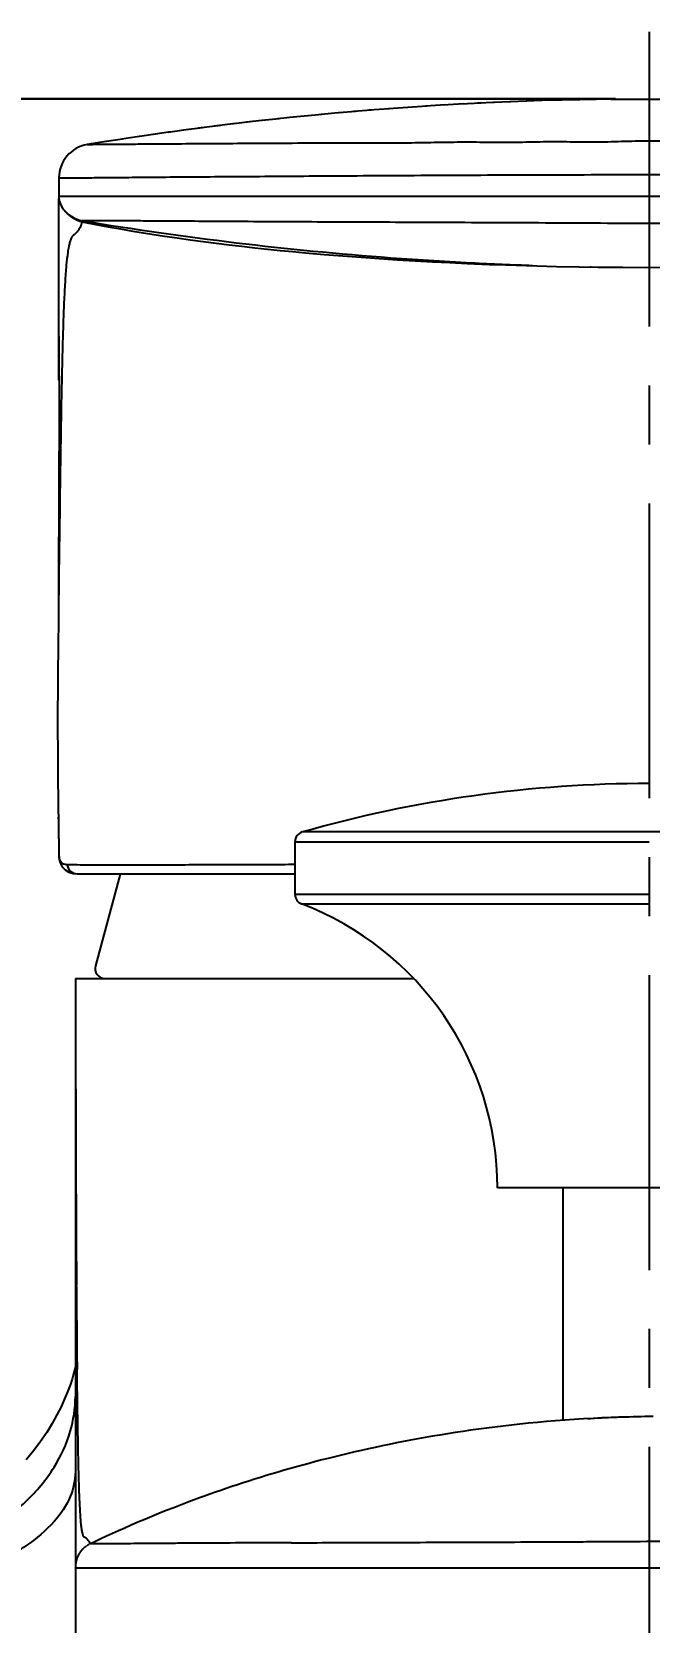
# Model space of a CAD drawing. Extents: x -13271 to -12677, y -11108 to -10688.
# Drawn here: x -12828.75 to -12810.45, y -10964.59 to -10917.39 of the extents above; entities that cross this region are included whole.
import ezdxf

# ---------------------------------------------------------------- set-up
doc = ezdxf.new("R2010")
doc.units = 0
doc.header["$LTSCALE"] = 7
doc.linetypes.add('CENTER', pattern=[2, 1.25, -0.25, 0.25, -0.25])
doc.layers.get('0').update_dxf_attribs({"color": 2, "linetype": 'CONTINUOUS'})
doc.layers.get('Defpoints').update_dxf_attribs({"linetype": 'CONTINUOUS'})
for name, color, linetype in [('CL', 1, 'CENTER'), ('DWG', 7, 'CONTINUOUS'), ('Make2D 표시선', 7, 'CONTINUOUS'), ('PRT0006_DXF_CONTINUOUS_LINE', 7, 'CONTINUOUS')]:
    doc.layers.add(name, color=color, linetype=linetype)
doc.styles.add('DD', font='romans', dxfattribs={"bigfont": 'GHS.shx'})
doc.dimstyles.new('CWC', dxfattribs={"dimscale": 0, "dimtxt": 3.5, "dimasz": 3.5, "dimexe": 2, "dimexo": 1, "dimgap": 1, "dimtad": 1, "dimdec": 4, "dimdsep": 46, "dimtxsty": 'DD', "dimcen": 3, "dimclrd": 2, "dimclre": 2, "dimclrt": 2, "dimadec": 3, "dimazin": 2, "dimtfac": 1, "dimtdec": 4, "dimtmove": 0, "dimatfit": 3, "dimfxl": 0, "dimtvp": 1, "dimtolj": 1, "dimtzin": 0, "dimlwd": -1, "dimlwe": -1, "dimarcsym": 0})

# ---------------------------------------------------------------- blocks, each defined once
blk = doc.blocks.new('*D9')
at = {"layer": 'Defpoints', "color": 0}
for p in [(-13568.583, -12028.206), (-13449.309, -12028.206), (-13539.529, -12091.303)]:
    blk.add_point(p, dxfattribs=at)
at = {"layer": 'DWG', "color": 2}
for p, q in [((-13450.309, -12028.206), (-13570.583, -12028.206)), ((-13568.583, -12087.803), (-13568.583, -12031.706)), ((-13540.529, -12091.303), (-13570.583, -12091.303))]:
    blk.add_line(p, q, dxfattribs=at)
for points in [[(-13569.166, -12031.706), (-13567.999, -12031.706), (-13568.583, -12028.206)], [(-13569.166, -12087.803), (-13567.999, -12087.803), (-13568.583, -12091.303)]]:
    blk.add_solid(points, dxfattribs=at)
at = {"layer": 'DWG', "color": 2, "insert": (-13572.249, -12059.755), "char_height": 3.5, "attachment_point": 5, "rotation": 90, "style": 'DD'}
blk.add_mtext('\\A1;(63)', dxfattribs=at)
blk = doc.blocks.new('*D11')
at = {"layer": 'Defpoints', "color": 0}
for p in [(-13579.249, -12028.191), (-13449.309, -12028.191), (-13529.518, -12151.303)]:
    blk.add_point(p, dxfattribs=at)
at = {"layer": 'DWG', "color": 2}
for p, q in [((-13450.309, -12028.191), (-13581.249, -12028.191)), ((-13579.249, -12147.803), (-13579.249, -12031.691)), ((-13530.518, -12151.303), (-13581.249, -12151.303))]:
    blk.add_line(p, q, dxfattribs=at)
for points in [[(-13579.832, -12031.691), (-13578.666, -12031.691), (-13579.249, -12028.191)], [(-13579.832, -12147.803), (-13578.666, -12147.803), (-13579.249, -12151.303)]]:
    blk.add_solid(points, dxfattribs=at)
at = {"layer": 'DWG', "color": 2, "insert": (-13582.916, -12089.747), "char_height": 3.5, "attachment_point": 5, "rotation": 90, "style": 'DD'}
blk.add_mtext('\\A1;(97.6)', dxfattribs=at)

msp = doc.modelspace()

# ---------------------------------------------------------------- linework, layer by layer
at = {"color": 2}
for p, q in [((-12810.44572, -10941.13648), (-12820.72544, -10941.13648)), ((-12800.166, -10941.13648), (-12810.44572, -10941.13648)), ((-12820.94507, -10941.42498), (-12810.44572, -10941.42483)), ((-12810.44572, -10942.99008), (-12820.94507, -10942.99008)), ((-12820.75005, -10943.2704), (-12810.44572, -10943.2704))]:
    msp.add_line(p, q, dxfattribs=at)
at = {"layer": 'CL'}
msp.add_line((-12810.44585, -10917.38742), (-12810.44585, -11004.48392), dxfattribs=at)
at = {"layer": 'DWG', "color": 7, "linetype": 'Continuous'}
for p, q in [((-12818.14273, -10919.66874), (-12818.75808, -10919.71659)), ((-12817.59938, -10919.62957), (-12818.17314, -10919.67102)), ((-12817.03707, -10919.59207), (-12817.60372, -10919.62987)), ((-12816.48657, -10919.55834), (-12817.07303, -10919.59437)), ((-12815.94841, -10919.52823), (-12816.55073, -10919.56212)), ((-12815.4217, -10919.50148), (-12816.03702, -10919.53299)), ((-12815.03227, -10919.48343), (-12815.53039, -10919.50678)), ((-12814.54619, -10919.46298), (-12815.07775, -10919.48546)), ((-12814.07504, -10919.44534), (-12814.5744, -10919.4641)), ((-12813.61921, -10919.43032), (-12814.08803, -10919.44579)), ((-12813.03017, -10919.41389), (-12813.61921, -10919.43032)), ((-12812.50554, -10919.40207), (-12813.04953, -10919.41437)), ((-12812.02064, -10919.39352), (-12812.52929, -10919.40255)), ((-12811.57832, -10919.3876), (-12812.06083, -10919.39414)), ((-12823.14275, -10920.1655), (-12823.80702, -10920.25016)), ((-12822.70485, -10920.11211), (-12823.34229, -10920.18979)), ((-12822.27101, -10920.06109), (-12822.85099, -10920.12908)), ((-12821.84128, -10920.0124), (-12822.38028, -10920.07318)), ((-12821.41573, -10919.96599), (-12821.91839, -10920.02049)), ((-12820.90828, -10919.91266), (-12821.46868, -10919.97123)), ((-12820.57748, -10919.87981), (-12820.99442, -10919.92181)), ((-12820.14884, -10919.83826), (-12820.65158, -10919.88687)), ((-12819.55496, -10919.78407), (-12820.16502, -10919.83995)), ((-12819.15412, -10919.74935), (-12819.63819, -10919.79143)), ((-12818.6901, -10919.71112), (-12819.21472, -10919.75452)), ((-12826.54925, -10920.64659), (-12827.10913, -10920.73689)), ((-12826.06425, -10920.5704), (-12826.60311, -10920.65472)), ((-12825.56864, -10920.49547), (-12826.08313, -10920.57384)), ((-12825.01428, -10920.41465), (-12825.62054, -10920.50383)), ((-12824.62733, -10920.36009), (-12825.16157, -10920.4365)), ((-12824.24086, -10920.30711), (-12824.70628, -10920.37181)), ((-12823.6876, -10920.23391), (-12824.25474, -10920.30971)), ((-12827.94585, -10921.7237), (-12827.94585, -10922.27795)), ((-12827.94585, -10927.72227), (-12827.94652, -10922.33117)), ((-12792.94585, -10922.27792), (-12827.94585, -10922.27792)), ((-12827.8317, -10922.62618), (-12827.82987, -10922.62883)), ((-12827.82808, -10922.63141), (-12827.82632, -10922.63393)), ((-12827.82121, -10922.64111), (-12827.81956, -10922.64339)), ((-12827.81794, -10922.64562), (-12827.81634, -10922.64779)), ((-12827.81477, -10922.64992), (-12827.81323, -10922.652)), ((-12827.81171, -10922.65404), (-12827.81021, -10922.65603)), ((-12827.80873, -10922.65798), (-12827.80728, -10922.65988)), ((-12827.80168, -10922.66713), (-12827.80033, -10922.66886)), ((-12827.799, -10922.67054), (-12827.79769, -10922.6722)), ((-12827.7964, -10922.67382), (-12827.79513, -10922.67541)), ((-12827.78904, -10922.68291), (-12827.78561, -10922.68708)), ((-12827.78561, -10922.68708), (-12827.78231, -10922.69102)), ((-12827.77815, -10922.69595), (-12827.77714, -10922.69713)), ((-12827.77518, -10922.69941), (-12827.77422, -10922.70052)), ((-12827.76792, -10922.70775), (-12827.76462, -10922.71147)), ((-12827.76462, -10922.71147), (-12827.76155, -10922.7149)), ((-12827.75938, -10922.7173), (-12827.75869, -10922.71806)), ((-12827.75542, -10922.72164), (-12827.75249, -10922.72483)), ((-12827.75194, -10922.72542), (-12827.74895, -10922.72863)), ((-12827.7485, -10922.72911), (-12827.74575, -10922.73204)), ((-12827.7445, -10922.73336), (-12827.73972, -10922.73841)), ((-12827.73868, -10922.7395), (-12827.73596, -10922.74235)), ((-12827.73513, -10922.74321), (-12827.73228, -10922.74617)), ((-12827.73228, -10922.74617), (-12827.72882, -10922.74972)), ((-12827.72882, -10922.74972), (-12827.72545, -10922.75315)), ((-12827.72545, -10922.75315), (-12827.72162, -10922.75702)), ((-12827.72162, -10922.75702), (-12827.7182, -10922.76042)), ((-12827.7182, -10922.76042), (-12827.71447, -10922.76411)), ((-12827.71447, -10922.76411), (-12827.71041, -10922.76808)), ((-12827.70825, -10922.77017), (-12827.70714, -10922.77125)), ((-12827.7, -10922.77806), (-12827.69613, -10922.7817)), ((-12827.69613, -10922.7817), (-12827.69205, -10922.7855)), ((-12827.69205, -10922.7855), (-12827.68776, -10922.78944)), ((-12827.68776, -10922.78944), (-12827.68326, -10922.79353)), ((-12827.68326, -10922.79353), (-12827.67855, -10922.79776)), ((-12827.67855, -10922.79776), (-12827.67363, -10922.80213)), ((-12827.67363, -10922.80213), (-12827.66849, -10922.80663)), ((-12827.66673, -10922.80815), (-12827.66495, -10922.8097)), ((-12827.66314, -10922.81125), (-12827.6613, -10922.81282)), ((-12827.65944, -10922.81441), (-12827.65756, -10922.816)), ((-12827.65566, -10922.81761), (-12827.65373, -10922.81923)), ((-12827.65177, -10922.82087), (-12827.64979, -10922.82252)), ((-12827.64779, -10922.82418), (-12827.64576, -10922.82585)), ((-12827.6437, -10922.82753), (-12827.64163, -10922.82922)), ((-12827.63952, -10922.83093), (-12827.63739, -10922.83265)), ((-12827.63524, -10922.83437), (-12827.63307, -10922.83611)), ((-12827.63086, -10922.83786), (-12827.62864, -10922.83962)), ((-12827.62638, -10922.84139), (-12827.62411, -10922.84317)), ((-12827.6218, -10922.84496), (-12827.61948, -10922.84676)), ((-12827.61712, -10922.84856), (-12827.61475, -10922.85038)), ((-12827.61234, -10922.85221), (-12827.60991, -10922.85404)), ((-12827.60746, -10922.85588), (-12827.60498, -10922.85773)), ((-12827.60247, -10922.85959), (-12827.59994, -10922.86146)), ((-12827.59738, -10922.86333), (-12827.5948, -10922.86522)), ((-12827.59219, -10922.8671), (-12827.58956, -10922.869)), ((-12827.58691, -10922.87089), (-12827.58423, -10922.8728)), ((-12827.57054, -10922.88233), (-12827.56494, -10922.88614)), ((-12827.56494, -10922.88614), (-12827.55929, -10922.88994)), ((-12827.55929, -10922.88994), (-12827.55358, -10922.89372)), ((-12827.55358, -10922.89372), (-12827.54782, -10922.89749)), ((-12827.54782, -10922.89749), (-12827.54201, -10922.90123)), ((-12827.54201, -10922.90123), (-12827.53613, -10922.90497)), ((-12827.53613, -10922.90497), (-12827.5302, -10922.90869)), ((-12827.5302, -10922.90869), (-12827.52419, -10922.91239)), ((-12827.52419, -10922.91239), (-12827.51812, -10922.91609)), ((-12827.51812, -10922.91609), (-12827.51196, -10922.91978)), ((-12827.51196, -10922.91978), (-12827.50572, -10922.92346)), ((-12827.50572, -10922.92346), (-12827.4994, -10922.92714)), ((-12827.4994, -10922.92714), (-12827.49298, -10922.9308)), ((-12827.49298, -10922.9308), (-12827.48648, -10922.93446)), ((-12827.48648, -10922.93446), (-12827.47989, -10922.9381)), ((-12827.47989, -10922.9381), (-12827.47319, -10922.94174)), ((-12827.47319, -10922.94174), (-12827.4664, -10922.94536)), ((-12827.4664, -10922.94536), (-12827.45949, -10922.94898)), ((-12827.45949, -10922.94898), (-12827.45246, -10922.9526)), ((-12827.45246, -10922.9526), (-12827.44528, -10922.95622)), ((-12827.44528, -10922.95622), (-12827.43792, -10922.95985)), ((-12827.43792, -10922.95985), (-12827.43037, -10922.9635)), ((-12827.25514, -10922.99477), (-12827.25493, -10922.99482)), ((-12827.20681, -10923.03304), (-12826.84794, -10923.10354)), ((-12826.84794, -10923.10354), (-12826.48579, -10923.17166)), ((-12826.48579, -10923.17166), (-12826.12043, -10923.23741)), ((-12826.12043, -10923.23741), (-12825.75193, -10923.30085)), ((-12825.75193, -10923.30085), (-12825.38037, -10923.36204)), ((-12824.81601, -10923.44996), (-12824.43476, -10923.50613)), ((-12824.43476, -10923.50613), (-12824.05113, -10923.56019)), ((-12824.05113, -10923.56019), (-12823.66682, -10923.61198)), ((-12823.66682, -10923.61198), (-12823.2829, -10923.66141)), ((-12823.2829, -10923.66141), (-12822.90035, -10923.70846)), ((-12822.90035, -10923.70846), (-12822.51954, -10923.75319)), ((-12822.51954, -10923.75319), (-12822.14009, -10923.79575)), ((-12822.14009, -10923.79575), (-12821.76214, -10923.83621)), ((-12821.76214, -10923.83621), (-12821.38582, -10923.87464)), ((-12821.38582, -10923.87464), (-12821.01124, -10923.91114)), ((-12821.01124, -10923.91114), (-12820.63847, -10923.94577)), ((-12820.63847, -10923.94577), (-12820.08287, -10923.9944)), ((-12820.08287, -10923.9944), (-12819.53191, -10924.03925)), ((-12819.53191, -10924.03925), (-12818.98631, -10924.08052)), ((-12818.98631, -10924.08052), (-12818.44661, -10924.11837)), ((-12818.44661, -10924.11837), (-12817.91319, -10924.15298)), ((-12818.10634, -10924.09196), (-12815.71557, -10924.24264)), ((-12817.91319, -10924.15298), (-12817.38616, -10924.18452)), ((-12817.38616, -10924.18452), (-12816.86541, -10924.21316)), ((-12816.86541, -10924.21316), (-12816.35157, -10924.23903)), ((-12816.35157, -10924.23903), (-12815.84617, -10924.2622)), ((-12815.84617, -10924.2622), (-12815.18705, -10924.28909)), ((-12814.39247, -10924.31662), (-12813.7794, -10924.33429)), ((-12813.7794, -10924.33429), (-12813.19224, -10924.34836)), ((-12813.19224, -10924.34836), (-12812.52361, -10924.36103)), ((-12812.52361, -10924.36103), (-12811.67844, -10924.37057)), ((-12812.19497, -10924.36301), (-12812.16255, -10924.36356)), ((-12811.95592, -10924.36901), (-12811.22158, -10924.37515)), ((-12811.42143, -10924.37421), (-12810.55295, -10924.37815)), ((-12810.55295, -10924.37815), (-12809.97848, -10924.37716)), ((-12827.94895, -10926.42534), (-12827.94095, -10928.75075)), ((-12827.86097, -10927.72401), (-12827.86141, -10927.74623)), ((-12827.94095, -10928.75075), (-12827.94167, -10929.53035)), ((-12827.94167, -10929.53035), (-12827.94497, -10930.12839)), ((-12827.94497, -10930.12839), (-12827.95011, -10930.79756)), ((-12827.95011, -10930.79756), (-12827.95457, -10933.9486)), ((-12827.95457, -10933.9486), (-12827.9607, -10934.81915)), ((-12827.9607, -10934.81915), (-12827.97583, -10936.44116)), ((-12827.97583, -10936.44116), (-12827.9827, -10938.03198)), ((-12827.94391, -10941.81676), (-12827.94214, -10941.9041)), ((-12827.94176, -10941.9041), (-12827.93668, -10941.95394)), ((-12827.93668, -10941.95394), (-12827.936, -10941.9574)), ((-12827.40581, -10942.37792), (-12820.94572, -10942.37792))]:
    msp.add_line(p, q, dxfattribs=at)
at = {"layer": 'DWG'}
for p, q in [((-12826.13179, -10942.38392), (-12826.8646, -10945.10593)), ((-12826.52962, -10945.48392), (-12817.4286, -10945.48392))]:
    msp.add_line(p, q, dxfattribs=at)
at = {"layer": 'DWG', "color": 7, "linetype": 'Continuous'}
for points in [[(-12827.94845, -10922.27796), (-12827.94793, -10922.30028), (-12827.93386, -10922.40193), (-12827.90201, -10922.49961), (-12827.85569, -10922.58966), (-12827.79784, -10922.6713), (-12827.73206, -10922.74334), (-12827.66017, -10922.80649), (-12827.58303, -10922.86163), (-12827.5054, -10922.90702), (-12827.43457, -10922.94093), (-12827.36318, -10922.96832), (-12827.28633, -10922.98981), (-12827.25699, -10922.99548)], [(-12827.85254, -10922.59411), (-12827.85215, -10922.59474), (-12827.84989, -10922.59839), (-12827.84769, -10922.6019), (-12827.84554, -10922.60528), (-12827.84343, -10922.60856), (-12827.84138, -10922.61172), (-12827.83936, -10922.61479), (-12827.83739, -10922.61776), (-12827.83546, -10922.62065), (-12827.83356, -10922.62345)], [(-12827.80585, -10922.66175), (-12827.80443, -10922.66358), (-12827.80304, -10922.66538)], [(-12827.79387, -10922.67697), (-12827.79264, -10922.6785), (-12827.78904, -10922.68291)], [(-12827.77235, -10922.70269), (-12827.77143, -10922.70374), (-12827.76792, -10922.70775)], [(-12827.70485, -10922.77345), (-12827.70367, -10922.77457), (-12827.7, -10922.77806)], [(-12827.58153, -10922.8747), (-12827.57881, -10922.87661), (-12827.57607, -10922.87852), (-12827.57054, -10922.88233)], [(-12827.43037, -10922.9635), (-12827.42651, -10922.96533), (-12827.42259, -10922.96717), (-12827.4186, -10922.96902), (-12827.41453, -10922.97089), (-12827.41038, -10922.97276), (-12827.40615, -10922.97465), (-12827.40182, -10922.97656), (-12827.39739, -10922.97848), (-12827.39286, -10922.98041), (-12827.38822, -10922.98237), (-12827.38346, -10922.98433), (-12827.37857, -10922.98633), (-12827.37353, -10922.98834), (-12827.36832, -10922.99038), (-12827.36294, -10922.99244), (-12827.35733, -10922.99455), (-12827.35149, -10922.99669), (-12827.34534, -10922.99889), (-12827.33885, -10923.00115), (-12827.33194, -10923.00348), (-12827.32452, -10923.00589), (-12827.31648, -10923.00841), (-12827.30772, -10923.01102), (-12827.29813, -10923.01374), (-12827.28748, -10923.01656), (-12827.27607, -10923.01934), (-12827.2638, -10923.02205), (-12827.20681, -10923.03304)], [(-12825.38037, -10923.36204), (-12825.19332, -10923.39184), (-12824.81601, -10923.44996)], [(-12815.18705, -10924.28909), (-12815.02532, -10924.29512), (-12814.39247, -10924.31662)], [(-12827.9827, -10938.03198), (-12827.98093, -10938.78233), (-12827.97588, -10939.50381)], [(-12827.97588, -10939.50381), (-12827.95071, -10941.70525), (-12827.94972, -10941.81781)], [(-12827.94973, -10941.81686), (-12827.9485, -10941.85721), (-12827.9457, -10941.89387), (-12827.94126, -10941.92934), (-12827.93705, -10941.9541)], [(-12827.936, -10941.9574), (-12827.90952, -10942.05075), (-12827.84564, -10942.16985), (-12827.75876, -10942.26173), (-12827.65226, -10942.32759), (-12827.52663, -10942.36702), (-12827.40687, -10942.37791)]]:
    msp.add_lwpolyline(points, dxfattribs=at)
for centre, radius, start, end in [((-12826.94585, -10921.72354), 0.99992, 99.338355, 180.008899), ((-12810.43829, -10821.46122), 102.9168, 260.5946166, 265.7270899), ((-12810.44056, -10821.51418), 102.8638, 267.0604946, 268.0724409), ((-12664.05379, -10938.56766), 163.92232, 180.7431496, 181.1357309), ((-12827.31291, -10941.81191), 0.63683, 180.531586, 182.544727)]:
    msp.add_arc(centre, radius, start, end, dxfattribs=at)
at = {"layer": 'DWG'}
msp.add_arc((-12826.57491, -10945.18392), 0.3, 164.932394, 270, dxfattribs=at)
msp.add_spline([(-12811.57832, -10919.3876), (-12809.34472, -10919.38724)], degree=3, dxfattribs=at)
at = {"layer": 'DWG', "color": 7, "linetype": 'Continuous'}
for points, knots in [([(-12793.78385, -10920.73707), (-12793.78397, -10920.73752), (-12793.78646, -10920.73719), (-12793.78966, -10920.73792), (-12793.79644, -10920.73785), (-12793.80976, -10920.73828), (-12793.83313, -10920.73832), (-12793.86838, -10920.73845), (-12793.91373, -10920.73833), (-12793.96904, -10920.73809), (-12794.03434, -10920.73768), (-12794.14114, -10920.73688), (-12794.29888, -10920.73554), (-12794.51685, -10920.73364), (-12794.77263, -10920.73137), (-12795.06566, -10920.72878), (-12795.39541, -10920.72594), (-12795.90651, -10920.72166), (-12796.63061, -10920.71595), (-12797.59754, -10920.71007), (-12798.69095, -10920.70526), (-12799.89866, -10920.69739), (-12800.96901, -10920.69252), (-12801.86889, -10920.69592), (-12802.5764, -10920.69836), (-12803.31148, -10920.69462), (-12804.07032, -10920.67903), (-12804.83957, -10920.66437), (-12805.61408, -10920.67111), (-12806.39894, -10920.67977), (-12807.19701, -10920.65684), (-12808.00354, -10920.65304), (-12808.677, -10920.67227), (-12809.21815, -10920.6626), (-12809.76306, -10920.64118), (-12810.44451, -10920.6288), (-12811.12596, -10920.6409), (-12811.67092, -10920.66221), (-12812.0787, -10920.66948), (-12812.4835, -10920.66466), (-12812.88542, -10920.6562), (-12813.28741, -10920.65388), (-12813.82533, -10920.66038), (-12814.36106, -10920.67432), (-12814.89059, -10920.67528), (-12815.40583, -10920.66837), (-12816.04833, -10920.66352), (-12816.69043, -10920.67494), (-12817.20339, -10920.68408), (-12817.70221, -10920.69047), (-12818.53778, -10920.69402), (-12819.68541, -10920.6916), (-12820.99396, -10920.69754), (-12822.20256, -10920.70492), (-12823.29619, -10920.7107), (-12824.26368, -10920.71685), (-12824.98846, -10920.72199), (-12825.50036, -10920.72579), (-12825.8307, -10920.72833), (-12826.12409, -10920.73066), (-12826.37984, -10920.7327), (-12826.59735, -10920.7344), (-12826.75444, -10920.73562), (-12826.86055, -10920.73641), (-12826.92534, -10920.73688), (-12826.98015, -10920.73723), (-12827.0251, -10920.7375), (-12827.05982, -10920.73755), (-12827.08301, -10920.73766), (-12827.09578, -10920.73738), (-12827.10274, -10920.73752), (-12827.10502, -10920.73694), (-12827.10799, -10920.73724), (-12827.10781, -10920.7369)], [0, 0, 0, 0, 0.00004168, 0.00015834, 0.00035045, 0.00061795, 0.00137851, 0.00243882, 0.00379867, 0.00545843, 0.0074184, 0.00967682, 0.01507311, 0.02161894, 0.02929917, 0.03809876, 0.04799893, 0.058984, 0.08410951, 0.11318479, 0.14602775, 0.18253917, 0.22190503, 0.24238103, 0.26354677, 0.28559469, 0.30855192, 0.33187147, 0.35485036, 0.37827348, 0.40251986, 0.42671335, 0.45086901, 0.46315543, 0.47542641, 0.49995995, 0.52449675, 0.53676813, 0.54905475, 0.56120582, 0.57320731, 0.58524418, 0.59739062, 0.621633, 0.63348435, 0.64505587, 0.66801972, 0.69131951, 0.7028629, 0.71420429, 0.73622702, 0.77808063, 0.81751378, 0.85402309, 0.88688018, 0.91596376, 0.94111851, 0.95212623, 0.96204632, 0.97085669, 0.97853738, 0.98506997, 0.99043718, 0.99267869, 0.99462291, 0.99626875, 0.99761562, 0.99866296, 0.99941, 0.99967061, 0.9998558, 0.99996549, 1, 1, 1, 1]), ([(-12827.94585, -10921.7237), (-12827.94585, -10921.72412), (-12827.94318, -10921.72356), (-12827.94036, -10921.72435), (-12827.93356, -10921.72409), (-12827.92052, -10921.72443), (-12827.89733, -10921.72429), (-12827.86241, -10921.72428), (-12827.81737, -10921.72403), (-12827.76244, -10921.72368), (-12827.69756, -10921.7232), (-12827.59133, -10921.72234), (-12827.43408, -10921.72096), (-12827.2163, -10921.71896), (-12826.9601, -10921.71658), (-12826.66606, -10921.71385), (-12826.33488, -10921.71081), (-12825.82127, -10921.70622), (-12825.09277, -10921.69999), (-12824.11965, -10921.69228), (-12823.02132, -10921.68417), (-12821.80782, -10921.67556), (-12820.49028, -10921.66666), (-12819.08076, -10921.65773), (-12817.05545, -10921.64578), (-12814.39637, -10921.63252), (-12811.12162, -10921.62383), (-12807.82219, -10921.62786), (-12804.61868, -10921.64102), (-12801.62816, -10921.65941), (-12798.95985, -10921.67707), (-12796.71128, -10921.69142), (-12794.96466, -10921.70701), (-12793.78384, -10921.71779), (-12793.19237, -10921.72559), (-12792.99937, -10921.7251)], [0, 0, 0, 0, 0.00003637, 0.00014415, 0.00032358, 0.00057464, 0.00129139, 0.00229393, 0.00358174, 0.0051543, 0.00701105, 0.00915091, 0.01427369, 0.02051002, 0.02784709, 0.03626803, 0.04575212, 0.05627846, 0.08036031, 0.10829162, 0.13981702, 0.17464841, 0.21246514, 0.25292265, 0.2956494, 0.38632917, 0.48119065, 0.57676717, 0.66956498, 0.75619422, 0.83349009, 0.8986277, 0.94922453, 0.98343222, 1, 1, 1, 1]), ([(-12793.63689, -10922.99483), (-12793.63044, -10922.99356), (-12793.66613, -10922.99545), (-12793.68198, -10922.9945), (-12793.74215, -10922.99521), (-12793.83009, -10922.99509), (-12793.97351, -10922.99586), (-12794.15352, -10922.99655), (-12794.3739, -10922.99755), (-12794.63247, -10922.99869), (-12795.05304, -10923.00062), (-12795.67022, -10923.00359), (-12796.51594, -10923.00855), (-12797.49509, -10923.01542), (-12798.59892, -10923.02217), (-12799.8173, -10923.02884), (-12801.63521, -10923.03791), (-12804.09633, -10923.04747), (-12806.65918, -10923.05915), (-12808.80288, -10923.0693), (-12810.44487, -10923.08016), (-12812.08697, -10923.06985), (-12813.71302, -10923.06072), (-12815.30788, -10923.05482), (-12817.32679, -10923.04449), (-12819.25467, -10923.03824), (-12821.07238, -10923.02903), (-12822.29114, -10923.02235), (-12823.39502, -10923.01517), (-12824.37389, -10923.00875), (-12825.21877, -10923.00395), (-12825.8355, -10923.00108), (-12826.2559, -10922.99926), (-12826.51499, -10922.99808), (-12826.73555, -10922.99702), (-12826.91766, -10922.99605), (-12827.05882, -10922.99543), (-12827.15428, -10922.99474), (-12827.20606, -10922.99479), (-12827.23617, -10922.9942), (-12827.24355, -10922.995), (-12827.25844, -10922.99412), (-12827.25682, -10922.99449)], [0, 0, 0, 0, 0.00058638, 0.00133584, 0.00238795, 0.00539556, 0.00959949, 0.01498532, 0.02153644, 0.02923623, 0.03806827, 0.05906037, 0.08431132, 0.11353384, 0.14643416, 0.18280915, 0.22225388, 0.30865129, 0.40242073, 0.45094328, 0.4999406, 0.54893898, 0.59747117, 0.64503941, 0.69125178, 0.77762403, 0.81706782, 0.85345138, 0.88637792, 0.91557131, 0.94079899, 0.96176972, 0.97060288, 0.97831372, 0.98488469, 0.99029655, 0.99453004, 0.99756756, 0.99863349, 0.99939531, 0.99985136, 1, 1, 1, 1]), ([(-12827.31955, -10923.1913), (-12827.33018, -10923.21318), (-12827.35456, -10923.25816), (-12827.40057, -10923.31834), (-12827.44538, -10923.37054), (-12827.48767, -10923.40715), (-12827.52906, -10923.43532), (-12827.56812, -10923.48055), (-12827.60061, -10923.55416), (-12827.63104, -10923.65412), (-12827.65863, -10923.78191), (-12827.69529, -10924.00567), (-12827.73254, -10924.35256), (-12827.76797, -10924.84694), (-12827.79735, -10925.44198), (-12827.82213, -10926.1306), (-12827.84342, -10926.90185), (-12827.8553, -10927.4423), (-12827.86097, -10927.72401)], [0, 0, 0, 0, 0.0156974, 0.03289537, 0.04879248, 0.06000209, 0.06888401, 0.08103274, 0.09794752, 0.12037049, 0.14845966, 0.18221945, 0.26668226, 0.37346996, 0.50208115, 0.65113715, 0.8181565, 1, 1, 1, 1]), ([(-12827.28662, -10923.11283), (-12827.28887, -10923.11909), (-12827.29877, -10923.14568), (-12827.31006, -10923.17176), (-12827.31955, -10923.1913)], [0, 0, 0, 0, 0.2342311, 1, 1, 1, 1]), ([(-12827.26064, -10923.02344), (-12827.26187, -10923.02927), (-12827.26892, -10923.0595), (-12827.27816, -10923.08922), (-12827.28662, -10923.11283)], [0, 0, 0, 0, 0.19187508, 1, 1, 1, 1]), ([(-12827.86141, -10927.74623), (-12827.88495, -10928.92174), (-12827.91645, -10931.30825), (-12827.94962, -10933.69471), (-12827.96154, -10934.9056)], [0, 0, 0, 0, 0.49262698, 1, 1, 1, 1]), ([(-12827.94912, -10941.84018), (-12827.94887, -10941.84579), (-12827.9476, -10941.86724), (-12827.94502, -10941.88864), (-12827.94214, -10941.90426)], [0, 0, 0, 0, 0.26116227, 1, 1, 1, 1]), ([(-12827.94176, -10941.9041), (-12827.93993, -10941.91396), (-12827.93161, -10941.95015), (-12827.91618, -10941.985), (-12827.90054, -10942.00716)], [0, 0, 0, 0, 0.2700943, 1, 1, 1, 1]), ([(-12827.86682, -10942.04414), (-12827.86011, -10942.04984), (-12827.83062, -10942.07171), (-12827.79545, -10942.08523), (-12827.76832, -10942.09135)], [0, 0, 0, 0, 0.24055695, 1, 1, 1, 1]), ([(-12827.76832, -10942.09135), (-12827.76303, -10942.09255), (-12827.74074, -10942.09693), (-12827.71802, -10942.09895), (-12827.70074, -10942.09944)], [0, 0, 0, 0, 0.23893949, 1, 1, 1, 1]), ([(-12827.70074, -10942.09944), (-12827.44066, -10942.1068), (-12826.75066, -10942.10971), (-12825.47651, -10942.11033), (-12823.74153, -10942.10538), (-12822.17976, -10942.09985), (-12821.20227, -10942.09649), (-12820.94572, -10942.09562)], [0, 0, 0, 0, 0.022618552, 0.059974958, 0.110768025, 0.173441064, 0.195743389, 0.195743389, 0.195743389, 0.195743389]), ([(-12827.70074, -10942.09944), (-12827.69559, -10942.17211), (-12827.6291, -10942.31848), (-12827.47901, -10942.37764), (-12827.40687, -10942.37791)], [0, 0, 0, 0, 0.50244233, 1, 1, 1, 1])]:
    msp.add_open_spline(points, degree=3, knots=knots, dxfattribs=at)
msp.add_open_spline([(-12827.90054, -10942.00716), (-12827.89092, -10942.02079), (-12827.87953, -10942.03333), (-12827.86682, -10942.04414)], degree=3, dxfattribs=at)
at = {"layer": 'Make2D 표시선'}
for p, q in [((-12820.94572, -10941.42498), (-12820.94572, -10942.99008)), ((-12820.75205, -10943.27061), (-12820.75176, -10943.27072)), ((-12805.94572, -10951.69928), (-12814.94572, -10951.69928)), ((-12812.99572, -10958.56369), (-12812.99572, -10951.69928))]:
    msp.add_line(p, q, dxfattribs=at)
for centre, radius, start, end in [((-12810.44572, -10977.19929), 37.50001, 90.000199, 105.910232), ((-12820.64609, -10941.42499), 0.3, 105.913032, 179.998959), ((-12820.64609, -10942.99008), 0.3, 180.000877, 249.129079), ((-12823.96655, -10951.69927), 9.02083, 359.99998, 69.112887)]:
    msp.add_arc(centre, radius, start, end, dxfattribs=at)
at = {"layer": 'PRT0006_DXF_CONTINUOUS_LINE', "color": 7, "linetype": 'Continuous'}
for p, q in [((-12827.45804, -10945.48392), (-12827.45805, -10962.96155)), ((-12827.45804, -10945.48392), (-12817.4286, -10945.48392)), ((-12827.42527, -10954.6222), (-12827.42549, -10954.58421)), ((-12827.40485, -10957.18808), (-12827.40588, -10957.08617)), ((-12827.39705, -10957.89524), (-12827.39763, -10957.84677)), ((-12815.50315, -10958.86183), (-12815.73792, -10958.89466)), ((-12815.26511, -10958.82996), (-12815.50315, -10958.86183)), ((-12815.02362, -10958.79908), (-12815.26511, -10958.82996)), ((-12814.77855, -10958.76923), (-12815.02362, -10958.79908)), ((-12814.52971, -10958.74046), (-12814.77855, -10958.76923)), ((-12814.27697, -10958.71281), (-12814.52971, -10958.74046)), ((-12814.02013, -10958.68635), (-12814.27697, -10958.71281)), ((-12813.75903, -10958.66112), (-12814.02013, -10958.68635)), ((-12813.49353, -10958.63719), (-12813.75903, -10958.66112)), ((-12813.22366, -10958.61466), (-12813.49353, -10958.63719)), ((-12812.94963, -10958.59362), (-12813.22366, -10958.61466)), ((-12812.67175, -10958.57418), (-12812.94963, -10958.59362)), ((-12812.39121, -10958.55647), (-12812.67175, -10958.57418)), ((-12812.1106, -10958.5407), (-12812.39121, -10958.55647)), ((-12811.83501, -10958.52709), (-12812.1106, -10958.5407)), ((-12811.57507, -10958.51597), (-12811.83501, -10958.52709)), ((-12811.34947, -10958.50765), (-12811.57507, -10958.51597)), ((-12811.10045, -10958.49992), (-12811.34947, -10958.50765)), ((-12810.86707, -10958.49417), (-12811.10045, -10958.49992)), ((-12810.68368, -10958.49044), (-12810.92339, -10958.49535)), ((-12810.50272, -10958.48757), (-12810.68368, -10958.49044)), ((-12810.32196, -10958.48552), (-12810.56974, -10958.48852)), ((-12818.15063, -10959.31318), (-12818.35828, -10959.35622)), ((-12817.94131, -10959.27093), (-12818.15063, -10959.31318)), ((-12817.73033, -10959.2295), (-12817.94131, -10959.27093)), ((-12817.51767, -10959.18891), (-12817.73033, -10959.2295)), ((-12817.30322, -10959.14917), (-12817.51767, -10959.18891)), ((-12817.08681, -10959.11026), (-12817.30322, -10959.14917)), ((-12816.86828, -10959.07219), (-12817.08681, -10959.11026)), ((-12816.64746, -10959.03496), (-12816.86828, -10959.07219)), ((-12816.42418, -10958.99857), (-12816.64746, -10959.03496)), ((-12816.19827, -10958.96305), (-12816.42418, -10958.99857)), ((-12815.96958, -10958.9284), (-12816.19827, -10958.96305)), ((-12815.73792, -10958.89466), (-12815.96958, -10958.9284)), ((-12820.1498, -10959.77528), (-12820.34004, -10959.82489)), ((-12819.95776, -10959.7262), (-12820.1498, -10959.77528)), ((-12819.76393, -10959.6777), (-12819.95776, -10959.7262)), ((-12819.56834, -10959.62979), (-12819.76393, -10959.6777)), ((-12819.37099, -10959.5825), (-12819.56834, -10959.62979)), ((-12819.17189, -10959.53585), (-12819.37099, -10959.5825)), ((-12818.97106, -10959.48988), (-12819.17189, -10959.53585)), ((-12818.76851, -10959.4446), (-12818.97106, -10959.48988)), ((-12818.56424, -10959.40004), (-12818.76851, -10959.4446)), ((-12818.35828, -10959.35622), (-12818.56424, -10959.40004)), ((-12821.97126, -10960.29213), (-12822.14382, -10960.34605)), ((-12821.79702, -10960.23858), (-12821.97126, -10960.29213)), ((-12821.62108, -10960.1854), (-12821.79702, -10960.23858)), ((-12821.44341, -10960.13261), (-12821.62108, -10960.1854)), ((-12821.26399, -10960.08022), (-12821.44341, -10960.13261)), ((-12821.08281, -10960.02825), (-12821.26399, -10960.08022)), ((-12820.89985, -10959.97672), (-12821.08281, -10960.02825)), ((-12820.71507, -10959.92564), (-12820.89985, -10959.97672)), ((-12820.52847, -10959.87502), (-12820.71507, -10959.92564)), ((-12820.34004, -10959.82489), (-12820.52847, -10959.87502)), ((-12823.30613, -10960.73257), (-12823.4659, -10960.78896)), ((-12823.14483, -10960.67646), (-12823.30613, -10960.73257)), ((-12822.98198, -10960.62062), (-12823.14483, -10960.67646)), ((-12822.81757, -10960.56508), (-12822.98198, -10960.62062)), ((-12822.65156, -10960.50984), (-12822.81757, -10960.56508)), ((-12822.48395, -10960.45491), (-12822.65156, -10960.50984)), ((-12822.3147, -10960.40031), (-12822.48395, -10960.45491)), ((-12822.14382, -10960.34605), (-12822.3147, -10960.40031)), ((-12824.5428, -10961.19051), (-12824.76366, -10961.27762)), ((-12824.39345, -10961.13253), (-12824.5428, -10961.19051)), ((-12824.24252, -10961.07471), (-12824.39345, -10961.13253)), ((-12824.0901, -10961.01708), (-12824.24252, -10961.07471)), ((-12823.93623, -10960.95967), (-12824.0901, -10961.01708)), ((-12823.78093, -10960.90252), (-12823.93623, -10960.95967)), ((-12823.62416, -10960.84561), (-12823.78093, -10960.90252)), ((-12823.4659, -10960.78896), (-12823.62416, -10960.84561)), ((-12825.80184, -10961.71003), (-12825.99427, -10961.79447)), ((-12825.60394, -10961.62462), (-12825.80184, -10961.71003)), ((-12825.4009, -10961.53847), (-12825.60394, -10961.62462)), ((-12825.19299, -10961.45179), (-12825.4009, -10961.53847)), ((-12824.98048, -10961.36478), (-12825.19299, -10961.45179)), ((-12824.76366, -10961.27762), (-12824.98048, -10961.36478)), ((-12826.70124, -10962.1168), (-12826.85897, -10962.19138)), ((-12826.53482, -10962.03918), (-12826.70124, -10962.1168)), ((-12826.36116, -10961.95933), (-12826.53482, -10962.03918)), ((-12826.18084, -10961.87767), (-12826.36116, -10961.95933)), ((-12825.99427, -10961.79447), (-12826.18084, -10961.87767)), ((-12827.25523, -10962.43566), (-12827.25709, -10962.43763)), ((-12827.25175, -10962.43202), (-12827.25345, -10962.43379)), ((-12827.24859, -10962.42874), (-12827.25014, -10962.43034)), ((-12827.2456, -10962.42569), (-12827.24707, -10962.42719)), ((-12827.24277, -10962.42284), (-12827.24417, -10962.42424)), ((-12827.24009, -10962.42016), (-12827.24141, -10962.42148)), ((-12827.23755, -10962.41765), (-12827.2388, -10962.41888)), ((-12827.23513, -10962.41529), (-12827.23632, -10962.41645)), ((-12827.23285, -10962.41308), (-12827.23398, -10962.41416)), ((-12827.22965, -10962.41001), (-12827.23069, -10962.411)), ((-12827.22671, -10962.40722), (-12827.22766, -10962.40812)), ((-12827.22401, -10962.4047), (-12827.22488, -10962.40551)), ((-12827.22155, -10962.40241), (-12827.22234, -10962.40315)), ((-12827.21863, -10962.39973), (-12827.21932, -10962.40037)), ((-12827.2161, -10962.39744), (-12827.2167, -10962.39798)), ((-12827.21349, -10962.39509), (-12827.21397, -10962.39551)), ((-12827.20828, -10962.39046), (-12827.21117, -10962.39302)), ((-12827.18929, -10962.3742), (-12827.18992, -10962.37472)), ((-12827.18662, -10962.37199), (-12827.18731, -10962.37256)), ((-12827.18372, -10962.36962), (-12827.18447, -10962.37023)), ((-12827.18057, -10962.36707), (-12827.18138, -10962.36772)), ((-12827.17715, -10962.36433), (-12827.17803, -10962.36503)), ((-12827.1744, -10962.36215), (-12827.17534, -10962.36289)), ((-12827.17149, -10962.35987), (-12827.17248, -10962.36064)), ((-12827.16842, -10962.35748), (-12827.16946, -10962.35829)), ((-12827.16516, -10962.35498), (-12827.16627, -10962.35582)), ((-12827.16173, -10962.35237), (-12827.1629, -10962.35325)), ((-12827.15812, -10962.34965), (-12827.15934, -10962.35057)), ((-12827.15431, -10962.34683), (-12827.1556, -10962.34778)), ((-12827.14321, -10962.33878), (-12827.14468, -10962.33983)), ((-12827.14021, -10962.33666), (-12827.14172, -10962.33773)), ((-12827.13711, -10962.33449), (-12827.13867, -10962.33558)), ((-12827.13392, -10962.33228), (-12827.13553, -10962.33339)), ((-12827.13064, -10962.33002), (-12827.13229, -10962.33116)), ((-12827.12725, -10962.32773), (-12827.12896, -10962.32888)), ((-12827.12377, -10962.32539), (-12827.12552, -10962.32656)), ((-12827.12019, -10962.32301), (-12827.12199, -10962.32421)), ((-12827.11651, -10962.3206), (-12827.11836, -10962.32181)), ((-12827.11272, -10962.31814), (-12827.11463, -10962.31938)), ((-12827.10883, -10962.31566), (-12827.11079, -10962.3169)), ((-12827.10484, -10962.31313), (-12827.10685, -10962.3144)), ((-12827.09439, -10962.30668), (-12827.09653, -10962.30798)), ((-12827.09002, -10962.30404), (-12827.09222, -10962.30536)), ((-12827.08554, -10962.30138), (-12827.08779, -10962.30271)), ((-12827.08095, -10962.29869), (-12827.08326, -10962.30004)), ((-12827.07625, -10962.29597), (-12827.07861, -10962.29733)), ((-12827.07144, -10962.29323), (-12827.07386, -10962.29461)), ((-12827.06651, -10962.29047), (-12827.06899, -10962.29186)), ((-12827.06147, -10962.28769), (-12827.064, -10962.28908)), ((-12827.05631, -10962.28489), (-12827.0589, -10962.28629)), ((-12827.05103, -10962.28207), (-12827.05368, -10962.28348)), ((-12827.04563, -10962.27924), (-12827.04835, -10962.28066)), ((-12827.04012, -10962.27639), (-12827.04289, -10962.27782)), ((-12827.03448, -10962.27353), (-12827.03731, -10962.27497)), ((-12827.02872, -10962.27067), (-12827.03162, -10962.2721)), ((-12827.02284, -10962.26779), (-12827.02579, -10962.26923)), ((-12827.01034, -10962.26185), (-12827.01041, -10962.26188)), ((-12826.85897, -10962.19138), (-12827.00955, -10962.26351)), ((-12792.45806, -10962.98081), (-12827.45805, -10962.98392)), ((-12827.45805, -10962.98392), (-12827.45805, -10984.53506))]:
    msp.add_line(p, q, dxfattribs=at)
for points in [[(-12827.51022, -10957.21659), (-12827.5559, -10957.37378), (-12827.6139, -10957.55098), (-12827.68617, -10957.74792), (-12827.77457, -10957.96375), (-12827.87996, -10958.19533), (-12828.0032, -10958.43995), (-12828.14506, -10958.69489), (-12828.30591, -10958.95705), (-12828.48693, -10959.22486), (-12828.6889, -10959.49659), (-12828.9115, -10959.76907)], [(-12827.45805, -10957.00352), (-12827.47575, -10957.08224), (-12827.51022, -10957.21659)], [(-12827.25904, -10962.43972), (-12827.26109, -10962.44193), (-12827.26324, -10962.44427), (-12827.26549, -10962.44674), (-12827.26786, -10962.44937), (-12827.27034, -10962.45215), (-12827.27294, -10962.4551), (-12827.27567, -10962.45823), (-12827.27854, -10962.46157), (-12827.28155, -10962.46511), (-12827.28473, -10962.46892), (-12827.2881, -10962.47299), (-12827.29167, -10962.47739), (-12827.29545, -10962.48214), (-12827.29952, -10962.48734), (-12827.30387, -10962.49301), (-12827.30865, -10962.49938), (-12827.31392, -10962.50659), (-12827.31984, -10962.51494), (-12827.32659, -10962.52477), (-12827.33408, -10962.53612), (-12827.34245, -10962.5494), (-12827.35114, -10962.5639), (-12827.35981, -10962.57921), (-12827.36811, -10962.59471), (-12827.37557, -10962.60947), (-12827.38242, -10962.62379), (-12827.38867, -10962.63761), (-12827.39447, -10962.65112), (-12827.39991, -10962.66449), (-12827.40502, -10962.67773), (-12827.40983, -10962.69094), (-12827.41436, -10962.70407), (-12827.4186, -10962.71711), (-12827.42258, -10962.7301), (-12827.4263, -10962.74299), (-12827.4298, -10962.75591), (-12827.43311, -10962.769), (-12827.43625, -10962.78225), (-12827.4392, -10962.79571), (-12827.44197, -10962.80944), (-12827.44457, -10962.82347), (-12827.44699, -10962.83791), (-12827.44924, -10962.85279), (-12827.45131, -10962.86836), (-12827.45318, -10962.88468), (-12827.45487, -10962.90226), (-12827.45634, -10962.92164), (-12827.45749, -10962.94286), (-12827.45821, -10962.96674), (-12827.45836, -10962.98385)], [(-12827.20422, -10962.3869), (-12827.20448, -10962.38713), (-12827.20736, -10962.38965)], [(-12827.19831, -10962.38179), (-12827.19873, -10962.38216), (-12827.20178, -10962.38478)], [(-12827.19231, -10962.37672), (-12827.19288, -10962.37719), (-12827.19601, -10962.37984)], [(-12827.14612, -10962.34086), (-12827.14754, -10962.34189), (-12827.15167, -10962.34488)], [(-12827.09865, -10962.30928), (-12827.10074, -10962.31057), (-12827.1028, -10962.31186)], [(-12827.01041, -10962.26188), (-12827.01378, -10962.26346), (-12827.01985, -10962.26635)]]:
    msp.add_lwpolyline(points, dxfattribs=at)
for centre, radius, start, end in [((-11393.38648, -10945.95755), 1434.06441, 179.98107557, 180.34466655), ((-12210.61287, -10951.00078), 616.82302, 180.33639073, 180.56527211), ((-12809.94417, -10996.17563), 37.69201, 92.286648, 93.544101), ((-12809.94873, -10996.0808), 37.59708, 91.575992, 92.285465)]:
    msp.add_arc(centre, radius, start, end, dxfattribs=at)
for points, knots in [([(-12827.39763, -10957.84677), (-12827.39827, -10957.79303), (-12827.40082, -10957.57347), (-12827.40316, -10957.3539), (-12827.40485, -10957.18808)], [0, 0, 0, 0, 0.24477235, 1, 1, 1, 1]), ([(-12836.45389, -10963.58677), (-12835.34195, -10963.58645), (-12833.65381, -10963.39168), (-12831.53934, -10962.70809), (-12830.10618, -10961.98376), (-12828.92836, -10961.08486), (-12828.07148, -10960.06298), (-12827.56798, -10958.98448), (-12827.45805, -10958.24407), (-12827.45805, -10957.89534)], [0, 0, 0, 0, 0.28617995, 0.43165025, 0.57038603, 0.69742801, 0.81044228, 0.91024593, 1, 1, 1, 1]), ([(-12827.3607, -10960.05068), (-12827.36454, -10959.89272), (-12827.38004, -10959.1743), (-12827.39033, -10958.45577), (-12827.39705, -10957.89524)], [0, 0, 0, 0, 0.21988846, 1, 1, 1, 1]), ([(-12827.45805, -10960.12431), (-12827.45805, -10960.37345), (-12827.5808, -10960.92219), (-12828.10305, -10961.68985), (-12828.96636, -10962.40093), (-12830.13838, -10963.02537), (-12831.56183, -10963.52944), (-12833.14794, -10963.89012), (-12834.79726, -10964.09767), (-12835.90661, -10964.14389), (-12836.45325, -10964.14402)], [0, 0, 0, 0, 0.07063373, 0.15456504, 0.25871986, 0.38472516, 0.52932024, 0.68561178, 0.84501929, 1, 1, 1, 1]), ([(-12827.10945, -10962.12142), (-12827.11789, -10962.11225), (-12827.13703, -10962.09517), (-12827.16392, -10962.07522), (-12827.19174, -10962.0694), (-12827.20964, -10962.05663), (-12827.22028, -10962.03642), (-12827.23486, -10961.9988), (-12827.25201, -10961.92826), (-12827.27091, -10961.81601), (-12827.28781, -10961.66685), (-12827.30331, -10961.48175), (-12827.3174, -10961.26125), (-12827.33015, -10961.00614), (-12827.34626, -10960.59883), (-12827.35521, -10960.27652), (-12827.3607, -10960.05068)], [0, 0, 0, 0, 0.01749535, 0.03617472, 0.0457322, 0.05702601, 0.06555685, 0.07741472, 0.11372338, 0.16704152, 0.23725355, 0.324325, 0.42779346, 0.54739591, 0.68288517, 1, 1, 1, 1]), ([(-12827.01088, -10962.26236), (-12827.01463, -10962.25695), (-12827.02615, -10962.23951), (-12827.04433, -10962.20456), (-12827.06309, -10962.17753), (-12827.07452, -10962.163)], [0, 0, 0, 0, 0.16731964, 0.53043425, 1, 1, 1, 1]), ([(-12821.051, -10962.23056), (-12821.54864, -10962.23249), (-12822.48141, -10962.23681), (-12823.60621, -10962.24345), (-12824.40749, -10962.24854), (-12824.92923, -10962.2521), (-12825.39563, -10962.25557), (-12825.80464, -10962.25911), (-12826.15543, -10962.26273), (-12826.44224, -10962.26552), (-12826.67198, -10962.26681), (-12826.82479, -10962.26406), (-12826.94735, -10962.26571), (-12826.97439, -10962.26443), (-12827.01245, -10962.26816), (-12827.00458, -10962.26839), (-12827.00768, -10962.26409), (-12827.00947, -10962.26149), (-12827.01031, -10962.26184)], [0, 0, 0, 0, 0.25017138, 0.46891652, 0.56545923, 0.65298503, 0.73121398, 0.79989597, 0.85871051, 0.90725919, 0.94494822, 0.97198326, 0.98917168, 0.99685336, 0.99835831, 0.99872315, 0.99954358, 1, 1, 1, 1]), ([(-12821.0586, -10962.23281), (-12820.23965, -10962.22931), (-12818.51227, -10962.22226), (-12816.30545, -10962.21785), (-12814.4265, -10962.20937), (-12813.20712, -10962.20559), (-12812.21691, -10962.19833), (-12811.21472, -10962.19389), (-12810.20957, -10962.18594), (-12809.20341, -10962.19189), (-12808.45012, -10962.19605), (-12807.69982, -10962.19852), (-12806.70978, -10962.20459), (-12805.49046, -10962.20792), (-12803.61063, -10962.21646), (-12801.40367, -10962.2274), (-12799.67617, -10962.23019), (-12798.858, -10962.23302)], [0, 0, 0, 0, 0.11066528, 0.23342383, 0.29820787, 0.36457155, 0.39819997, 0.43201871, 0.4999998, 0.53402687, 0.56798198, 0.60179456, 0.63541528, 0.70176871, 0.76656264, 0.88943912, 1, 1, 1, 1])]:
    msp.add_open_spline(points, degree=3, knots=knots, dxfattribs=at)
msp.add_open_spline([(-12827.07452, -10962.163), (-12827.08571, -10962.14877), (-12827.09718, -10962.13473), (-12827.10945, -10962.12142)], degree=3, dxfattribs=at)

# ---------------------------------------------------------------- dimensions: what is measured, and where the dimension line sits
at = {"layer": 'DWG'}
dim = msp.add_linear_dim(base=(-12940.38642, -10919.37224), p1=(-12890.6553, -11042.48392), p2=(-12810.44585, -10919.37224), angle=90, text='(97.6)', dimstyle='CWC', override={"dimscale": 1}, dxfattribs=at)
dim.commit()
dim.dimension.update_dxf_attribs({"geometry": '*D11', "text_midpoint": (-12944.05309, -10980.92808), "insert": (638.86273, 1108.81904)})
dim = msp.add_linear_dim(base=(-12929.71984, -10919.38742), p1=(-12900.66635, -10982.48392), p2=(-12810.44585, -10919.38742), angle=90, text='(63)', dimstyle='CWC', override={"dimscale": 1}, dxfattribs=at)
dim.commit()
dim.dimension.update_dxf_attribs({"geometry": '*D9', "text_midpoint": (-12929.71984, -10950.93567), "dimtype": 128, "insert": (638.86273, 1108.81904)})

doc.saveas('drawing.dxf')
